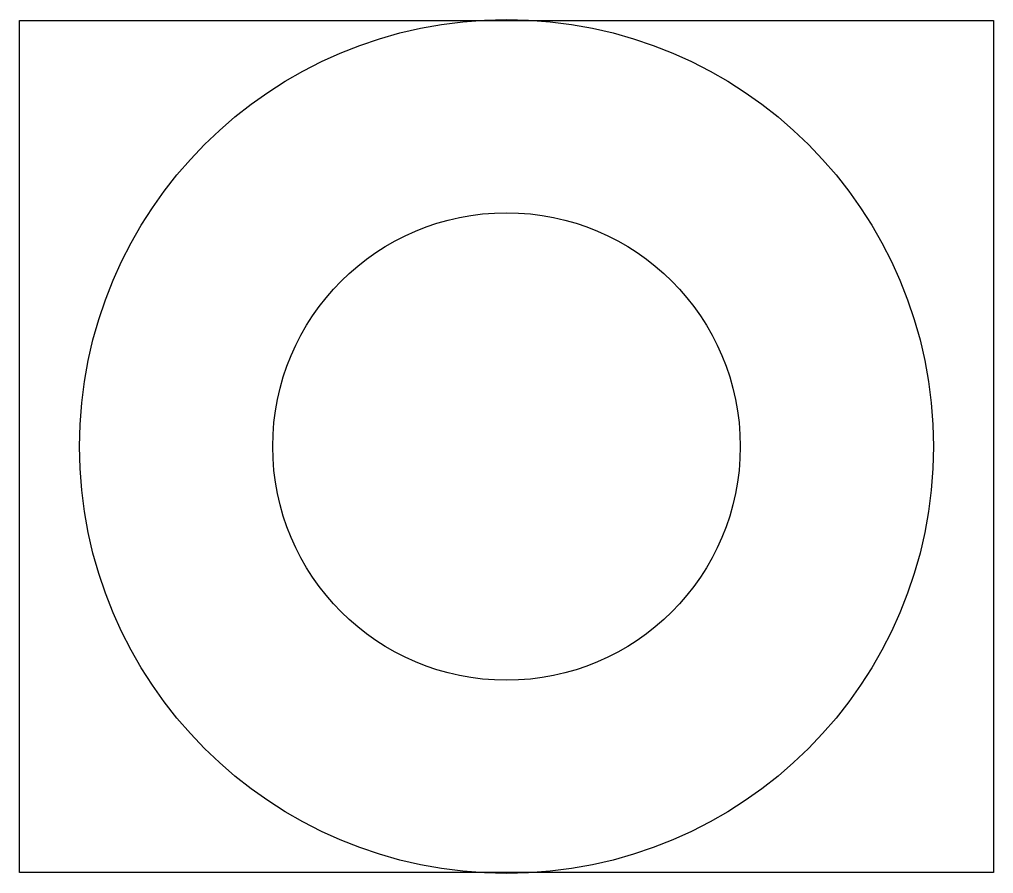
# Model space of a CAD drawing. Header units: millimetres. Extents: x 43 to 53, y 13.1 to 21.9.
import ezdxf

# ---------------------------------------------------------------- set-up
doc = ezdxf.new("R2010")
doc.units = ezdxf.units.MM
doc.layers.get('0').update_dxf_attribs({"linetype": 'CONTINUOUS'})

msp = doc.modelspace()

# ---------------------------------------------------------------- linework, layer by layer
msp.add_lwpolyline([(43, 21.875), (53, 21.875), (53, 13.125), (43, 13.125)], close=True)
for radius in [4.384, 2.4]:
    msp.add_circle((48, 17.5), radius)

doc.saveas('drawing.dxf')
